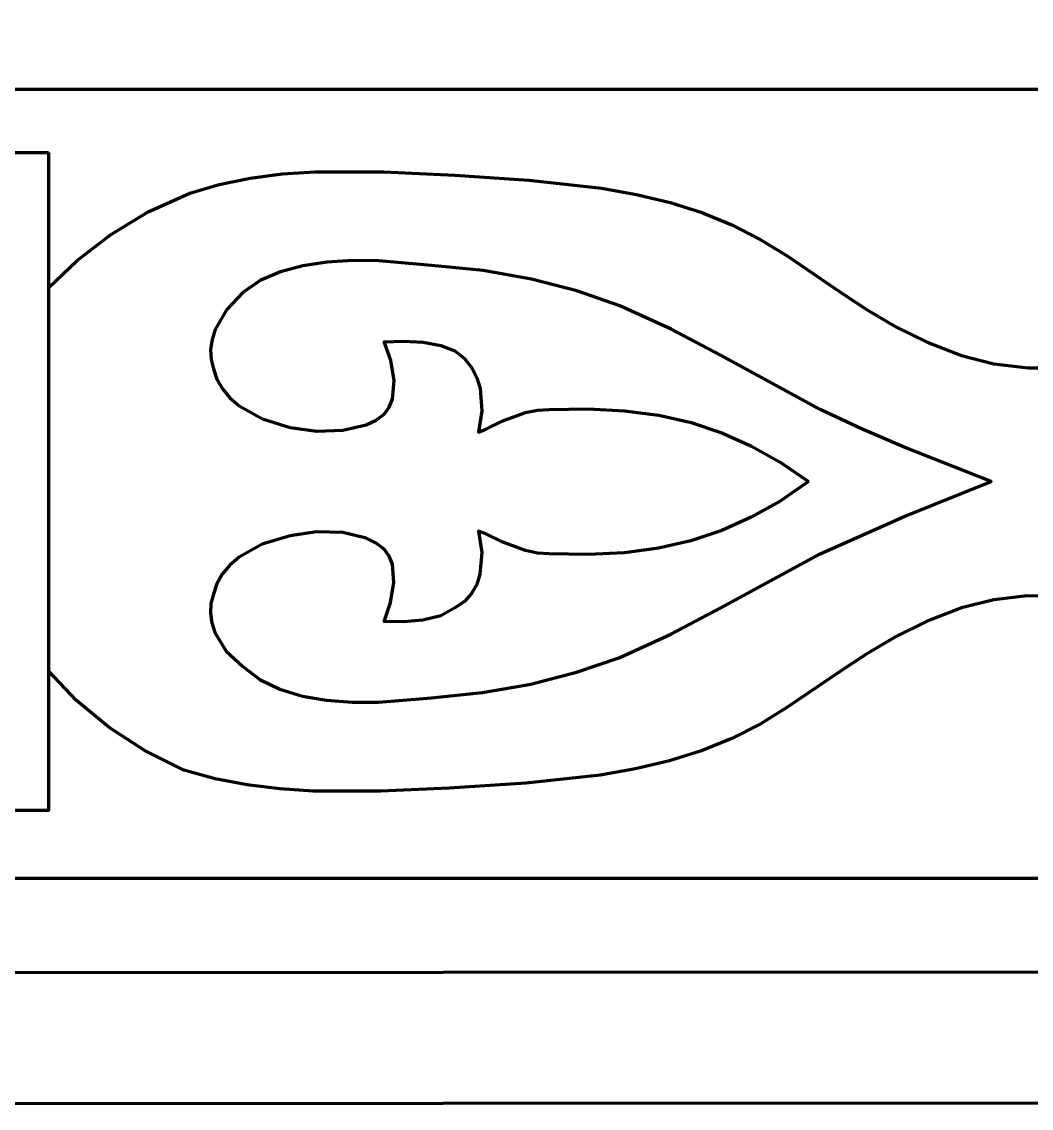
# Model space of a CAD drawing. Header units: millimetres. Extents: x -607 to 1451, y -798 to 283.
# Drawn here: x 431.27 to 436.79, y -655.25 to -649.3 of the extents above; entities that cross this region are included whole.
import ezdxf

# ---------------------------------------------------------------- set-up
doc = ezdxf.new("R2010")
doc.units = ezdxf.units.MM
doc.header["$MEASUREMENT"] = 0
doc.layers.add('layer 1', color=7, linetype='Continuous')

msp = doc.modelspace()

# ---------------------------------------------------------------- linework, layer by layer
at = {"layer": 'layer 1', "color": 242, "lineweight": 100}
msp.add_open_spline([(428.8084, -627.5361), (429.7148, -627.7111), (430.8805, -628.4285), (432.3053, -629.6881), (432.3053, -629.6881), (435.2714, -629.7307), (437.6919, -630.8068), (439.568, -632.9161), (439.568, -632.9161), (440.7635, -631.6333), (443.4891, -632.261), (447.7455, -634.7991), (447.7455, -634.7991), (450.1229, -634.0767), (452.4897, -635.1888), (454.8469, -638.1346), (454.8469, -638.1346), (456.0924, -637.4193), (457.4193, -637.1325), (458.828, -637.2738), (458.828, -637.2738), (460.1649, -637.0509), (461.4559, -637.6786), (462.7014, -639.1567), (462.7014, -639.1567), (463.514, -640.6716), (463.0837, -642.0527), (461.4104, -643.2993), (461.4104, -643.2993), (459.2227, -647.9976), (458.1287, -650.3469), (458.1287, -650.3469), (458.1287, -650.3469), (457.268, -650.311), (456.8374, -650.2931), (456.8374, -650.2931), (456.8374, -650.2931), (456.8018, -652.1938), (456.7836, -653.1443), (456.7836, -653.1443), (456.7836, -653.1443), (458.3976, -653.1443), (459.2046, -653.1443), (459.2046, -653.1443), (459.2046, -653.1443), (457.0497, -656.34), (456.2245, -658.4829), (456.73, -659.5733), (456.73, -659.5733), (456.6943, -677.524), (456.6762, -686.4993), (456.6762, -686.4993), (456.6762, -686.4993), (457.7077, -688.1898), (457.7165, -689.7948), (456.7032, -691.3142), (456.7032, -691.3142), (456.2595, -692.269), (456.7345, -693.3898), (458.1288, -694.6767), (458.1288, -694.6767), (457.2859, -696.6808), (457.2679, -698.7073), (458.075, -700.7559), (458.075, -700.7559), (457.621, -705.5632), (455.5586, -708.827), (451.8881, -710.5473), (451.8881, -710.5473), (449.1492, -709.6156), (447.3017, -707.0513), (446.3468, -702.854), (446.3468, -702.854), (434.4754, -702.7464), (428.5393, -702.6928), (428.5393, -702.6928)], degree=3, knots=[0, 0, 0, 0, 0.05, 0.05, 0.05, 0.05, 0.1, 0.1, 0.1, 0.1, 0.15, 0.15, 0.15, 0.15, 0.2, 0.2, 0.2, 0.2, 0.25, 0.25, 0.25, 0.25, 0.3, 0.3, 0.3, 0.3, 0.35, 0.35, 0.35, 0.35, 0.4, 0.4, 0.4, 0.4, 0.45, 0.45, 0.45, 0.45, 0.5, 0.5, 0.5, 0.5, 0.55, 0.55, 0.55, 0.55, 0.6, 0.6, 0.6, 0.6, 0.65, 0.65, 0.65, 0.65, 0.7, 0.7, 0.7, 0.7, 0.75, 0.75, 0.75, 0.75, 0.8, 0.8, 0.8, 0.8, 0.85, 0.85, 0.85, 0.85, 0.9, 0.9, 0.9, 0.9, 1, 1, 1, 1], dxfattribs=at)
at = {"layer": 'layer 1', "lineweight": 100}
for points, knots in [([(447.6961, -649.6704), (447.6961, -649.6704), (447.6961, -653.9892), (447.6961, -653.9892), (447.6961, -653.9892), (447.6961, -653.9892), (428.9973, -653.9892), (428.9973, -653.9892), (428.9973, -653.9892), (428.9973, -653.9892), (410.2662, -653.9892), (410.2662, -653.9892), (410.2662, -653.9892), (410.2662, -653.9892), (410.2662, -649.6704), (410.2662, -649.6704), (410.2662, -649.6704), (410.2662, -649.6704), (428.9973, -649.6704), (428.9973, -649.6704), (428.9973, -649.6704), (428.9973, -649.6704), (447.6961, -649.6704), (447.6961, -649.6704)], [0, 0, 0, 0, 0.142857, 0.142857, 0.142857, 0.142857, 0.285714, 0.285714, 0.285714, 0.285714, 0.428571, 0.428571, 0.428571, 0.428571, 0.571429, 0.571429, 0.571429, 0.571429, 0.714286, 0.714286, 0.714286, 0.714286, 1, 1, 1, 1]), ([(431.4153, -650.0158), (431.4153, -650.0158), (431.4152, -653.619), (431.4152, -653.619), (431.4152, -653.619), (431.4152, -653.619), (428.9973, -653.619), (428.9973, -653.619), (428.9973, -653.619), (428.9973, -653.619), (426.5793, -653.619), (426.5793, -653.619), (426.5793, -653.619), (426.5793, -653.619), (426.5793, -650.0158), (426.5793, -650.0158), (426.5793, -650.0158), (426.5793, -650.0158), (428.9973, -650.0158), (428.9973, -650.0158), (428.9973, -650.0158), (428.9973, -650.0158), (431.4152, -650.0158), (431.4152, -650.0158)], [0, 0, 0, 0, 0.142857, 0.142857, 0.142857, 0.142857, 0.285714, 0.285714, 0.285714, 0.285714, 0.428571, 0.428571, 0.428571, 0.428571, 0.571429, 0.571429, 0.571429, 0.571429, 0.714286, 0.714286, 0.714286, 0.714286, 1, 1, 1, 1]), ([(431.4153, -650.7563), (431.4153, -650.7563), (431.5719, -650.6064), (431.5719, -650.6064), (431.5719, -650.6064), (431.5719, -650.6064), (431.7547, -650.4651), (431.7547, -650.4651), (431.7547, -650.4651), (431.7547, -650.4651), (431.9611, -650.3399), (431.9611, -650.3399), (431.9611, -650.3399), (431.9611, -650.3399), (432.189, -650.238), (432.189, -650.238), (432.189, -650.238), (432.189, -650.238), (432.3502, -650.1894), (432.3502, -650.1894), (432.3502, -650.1894), (432.3502, -650.1894), (432.5188, -650.1549), (432.5188, -650.1549), (432.5188, -650.1549), (432.5188, -650.1549), (432.6941, -650.1325), (432.6941, -650.1325), (432.6941, -650.1325), (432.6941, -650.1325), (432.8749, -650.1205), (432.8749, -650.1205), (432.8749, -650.1205), (432.8749, -650.1205), (433.2509, -650.1202), (433.2509, -650.1202), (433.2509, -650.1202), (433.2509, -650.1202), (433.6398, -650.1393), (433.6398, -650.1393), (433.6398, -650.1393), (433.6398, -650.1393), (434.0447, -650.1657), (434.0447, -650.1657), (434.0447, -650.1657), (434.0447, -650.1657), (434.4417, -650.2107), (434.4417, -650.2107), (434.4417, -650.2107), (434.4417, -650.2107), (434.6328, -650.2444), (434.6328, -650.2444), (434.6328, -650.2444), (434.6328, -650.2444), (434.8165, -650.288), (434.8165, -650.288), (434.8165, -650.288), (434.8165, -650.288), (434.9912, -650.3429), (434.9912, -650.3429), (434.9912, -650.3429), (434.9912, -650.3429), (435.155, -650.4108), (435.155, -650.4108), (435.155, -650.4108), (435.155, -650.4108), (435.3104, -650.4908), (435.3104, -650.4908), (435.3104, -650.4908), (435.3104, -650.4908), (435.4578, -650.5811), (435.4578, -650.5811), (435.4578, -650.5811), (435.4578, -650.5811), (435.7458, -650.7775), (435.7458, -650.7775), (435.7458, -650.7775), (435.7458, -650.7775), (435.8947, -650.876), (435.8947, -650.876), (435.8947, -650.876), (435.8947, -650.876), (436.0527, -650.9695), (436.0527, -650.9695), (436.0527, -650.9695), (436.0527, -650.9695), (436.2238, -651.0542), (436.2238, -651.0542), (436.2238, -651.0542), (436.2238, -651.0542), (436.4123, -651.1264), (436.4123, -651.1264), (436.4123, -651.1264), (436.4123, -651.1264), (436.5891, -651.1721), (436.5891, -651.1721), (436.5891, -651.1721), (436.5891, -651.1721), (436.7748, -651.1947), (436.7748, -651.1947), (436.7748, -651.1947), (436.7748, -651.1947), (436.8669, -651.1939), (436.8669, -651.1939), (436.8669, -651.1939), (436.8669, -651.1939), (436.9566, -651.1831), (436.9566, -651.1831), (436.9566, -651.1831), (436.9566, -651.1831), (437.042, -651.1612), (437.042, -651.1612), (437.042, -651.1612), (437.042, -651.1612), (437.1216, -651.1264), (437.1216, -651.1264), (437.1216, -651.1264), (437.1216, -651.1264), (437.2003, -651.0698), (437.2003, -651.0698), (437.2003, -651.0698), (437.2003, -651.0698), (437.2625, -650.9924), (437.2625, -650.9924), (437.2625, -650.9924), (437.2625, -650.9924), (437.3027, -650.9018), (437.3027, -650.9018), (437.3027, -650.9018), (437.3027, -650.9018), (437.3149, -650.8056), (437.3149, -650.8056), (437.3149, -650.8056), (437.3149, -650.8056), (437.3157, -650.7506), (437.3157, -650.7506), (437.3157, -650.7506), (437.3157, -650.7506), (437.307, -650.6965), (437.307, -650.6965), (437.307, -650.6965), (437.307, -650.6965), (437.2654, -650.5927), (437.2654, -650.5927), (437.2654, -650.5927), (437.2654, -650.5927), (437.2003, -650.4966), (437.2003, -650.4966), (437.2003, -650.4966), (437.2003, -650.4966), (437.1216, -650.4108), (437.1216, -650.4108), (437.1216, -650.4108), (437.1216, -650.4108), (437.2284, -650.4003), (437.2284, -650.4003), (437.2284, -650.4003), (437.2284, -650.4003), (437.3335, -650.3998), (437.3335, -650.3998), (437.3335, -650.3998), (437.3335, -650.3998), (437.4362, -650.4086), (437.4362, -650.4086), (437.4362, -650.4086), (437.4362, -650.4086), (437.5355, -650.4262), (437.5355, -650.4262), (437.5355, -650.4262), (437.5355, -650.4262), (437.7213, -650.4863), (437.7213, -650.4863), (437.7213, -650.4863), (437.7213, -650.4863), (437.8061, -650.5278), (437.8061, -650.5278), (437.8061, -650.5278), (437.8061, -650.5278), (437.8845, -650.5759), (437.8845, -650.5759), (437.8845, -650.5759), (437.8845, -650.5759), (437.9558, -650.6307), (437.9558, -650.6307), (437.9558, -650.6307), (437.9558, -650.6307), (438.0189, -650.6913), (438.0189, -650.6913), (438.0189, -650.6913), (438.0189, -650.6913), (438.0732, -650.7572), (438.0732, -650.7572), (438.0732, -650.7572), (438.0732, -650.7572), (438.1181, -650.8282), (438.1181, -650.8282), (438.1181, -650.8282), (438.1181, -650.8282), (438.1525, -650.9036), (438.1525, -650.9036), (438.1525, -650.9036), (438.1525, -650.9036), (438.1757, -650.9829), (438.1757, -650.9829), (438.1757, -650.9829), (438.1757, -650.9829), (438.1871, -651.0655), (438.1871, -651.0655), (438.1871, -651.0655), (438.1871, -651.0655), (438.1855, -651.1511), (438.1855, -651.1511), (438.1855, -651.1511), (438.1855, -651.1511), (439.5469, -650.7082), (439.5469, -650.7082), (439.5469, -650.7082), (439.5469, -650.7082), (440.8936, -650.2626), (440.8936, -650.2626), (440.8936, -650.2626), (440.8936, -650.2626), (440.9172, -650.4892), (440.9172, -650.4892), (440.9172, -650.4892), (440.9172, -650.4892), (440.9258, -650.7069), (440.9258, -650.7069), (440.9258, -650.7069), (440.9258, -650.7069), (444.182, -651.8174), (444.182, -651.8174), (444.182, -651.8174), (444.182, -651.8174), (442.5551, -652.3793), (442.5551, -652.3793), (442.5551, -652.3793), (442.5551, -652.3793), (440.9258, -652.928), (440.9258, -652.928), (440.9258, -652.928), (440.9258, -652.928), (440.9143, -653.154), (440.9143, -653.154), (440.9143, -653.154), (440.9143, -653.154), (440.8936, -653.3722), (440.8936, -653.3722), (440.8936, -653.3722), (440.8936, -653.3722), (439.5443, -652.9363), (439.5443, -652.9363), (439.5443, -652.9363), (439.5443, -652.9363), (438.1855, -652.5084), (438.1855, -652.5084), (438.1855, -652.5084), (438.1855, -652.5084), (438.1864, -652.5909), (438.1864, -652.5909), (438.1864, -652.5909), (438.1864, -652.5909), (438.1744, -652.6707), (438.1744, -652.6707), (438.1744, -652.6707), (438.1744, -652.6707), (438.1506, -652.7474), (438.1506, -652.7474), (438.1506, -652.7474), (438.1506, -652.7474), (438.1156, -652.8205), (438.1156, -652.8205), (438.1156, -652.8205), (438.1156, -652.8205), (438.0699, -652.8896), (438.0699, -652.8896), (438.0699, -652.8896), (438.0699, -652.8896), (438.0146, -652.9539), (438.0146, -652.9539), (438.0146, -652.9539), (438.0146, -652.9539), (437.9501, -653.013), (437.9501, -653.013), (437.9501, -653.013), (437.9501, -653.013), (437.8776, -653.0664), (437.8776, -653.0664), (437.8776, -653.0664), (437.8776, -653.0664), (437.7974, -653.1135), (437.7974, -653.1135), (437.7974, -653.1135), (437.7974, -653.1135), (437.7105, -653.1539), (437.7105, -653.1539), (437.7105, -653.1539), (437.7105, -653.1539), (437.5195, -653.2122), (437.5195, -653.2122), (437.5195, -653.2122), (437.5195, -653.2122), (437.4169, -653.229), (437.4169, -653.229), (437.4169, -653.229), (437.4169, -653.229), (437.3106, -653.237), (437.3106, -653.237), (437.3106, -653.237), (437.3106, -653.237), (437.2011, -653.2355), (437.2011, -653.2355), (437.2011, -653.2355), (437.2011, -653.2355), (437.0893, -653.2242), (437.0893, -653.2242), (437.0893, -653.2242), (437.0893, -653.2242), (437.1845, -653.1409), (437.1845, -653.1409), (437.1845, -653.1409), (437.1845, -653.1409), (437.2586, -653.0457), (437.2586, -653.0457), (437.2586, -653.0457), (437.2586, -653.0457), (437.3045, -652.9411), (437.3045, -652.9411), (437.3045, -652.9411), (437.3045, -652.9411), (437.3145, -652.8859), (437.3145, -652.8859), (437.3145, -652.8859), (437.3145, -652.8859), (437.3149, -652.8293), (437.3149, -652.8293), (437.3149, -652.8293), (437.3149, -652.8293), (437.3007, -652.7358), (437.3007, -652.7358), (437.3007, -652.7358), (437.3007, -652.7358), (437.2567, -652.646), (437.2567, -652.646), (437.2567, -652.646), (437.2567, -652.646), (437.1854, -652.5677), (437.1854, -652.5677), (437.1854, -652.5677), (437.1854, -652.5677), (437.0893, -652.5084), (437.0893, -652.5084), (437.0893, -652.5084), (437.0893, -652.5084), (437.0198, -652.4751), (437.0198, -652.4751), (437.0198, -652.4751), (437.0198, -652.4751), (436.9419, -652.454), (436.9419, -652.454), (436.9419, -652.454), (436.9419, -652.454), (436.8578, -652.4438), (436.8578, -652.4438), (436.8578, -652.4438), (436.8578, -652.4438), (436.7694, -652.443), (436.7694, -652.443), (436.7694, -652.443), (436.7694, -652.443), (436.5876, -652.4647), (436.5876, -652.4647), (436.5876, -652.4647), (436.5876, -652.4647), (436.4123, -652.5084), (436.4123, -652.5084), (436.4123, -652.5084), (436.4123, -652.5084), (436.2229, -652.5814), (436.2229, -652.5814), (436.2229, -652.5814), (436.2229, -652.5814), (436.0511, -652.6665), (436.0511, -652.6665), (436.0511, -652.6665), (436.0511, -652.6665), (435.8927, -652.7604), (435.8927, -652.7604), (435.8927, -652.7604), (435.8927, -652.7604), (435.7435, -652.8588), (435.7435, -652.8588), (435.7435, -652.8588), (435.7435, -652.8588), (435.4559, -653.0547), (435.4559, -653.0547), (435.4559, -653.0547), (435.4559, -653.0547), (435.3092, -653.1447), (435.3092, -653.1447), (435.3092, -653.1447), (435.3092, -653.1447), (435.155, -653.2242), (435.155, -653.2242), (435.155, -653.2242), (435.155, -653.2242), (434.9894, -653.2921), (434.9894, -653.2921), (434.9894, -653.2921), (434.9894, -653.2921), (434.8133, -653.347), (434.8133, -653.347), (434.8133, -653.347), (434.8133, -653.347), (434.6276, -653.3904), (434.6276, -653.3904), (434.6276, -653.3904), (434.6276, -653.3904), (434.4339, -653.424), (434.4339, -653.424), (434.4339, -653.424), (434.4339, -653.424), (434.0283, -653.4689), (434.0283, -653.4689), (434.0283, -653.4689), (434.0283, -653.4689), (433.6075, -653.4956), (433.6075, -653.4956), (433.6075, -653.4956), (433.6075, -653.4956), (433.2339, -653.5131), (433.2339, -653.5131), (433.2339, -653.5131), (433.2339, -653.5131), (432.863, -653.512), (432.863, -653.512), (432.863, -653.512), (432.863, -653.512), (432.6808, -653.5), (432.6808, -653.5), (432.6808, -653.5), (432.6808, -653.5), (432.5018, -653.4781), (432.5018, -653.4781), (432.5018, -653.4781), (432.5018, -653.4781), (432.3267, -653.4443), (432.3267, -653.4443), (432.3267, -653.4443), (432.3267, -653.4443), (432.1567, -653.3969), (432.1567, -653.3969), (432.1567, -653.3969), (432.1567, -653.3969), (431.9451, -653.2919), (431.9451, -653.2919), (431.9451, -653.2919), (431.9451, -653.2919), (431.7475, -653.163), (431.7475, -653.163), (431.7475, -653.163), (431.7475, -653.163), (431.5692, -653.0153), (431.5692, -653.0153), (431.5692, -653.0153), (431.5692, -653.0153), (431.4152, -652.8539), (431.4152, -652.8539)], [0, 0, 0, 0, 0.008475, 0.008475, 0.008475, 0.008475, 0.016949, 0.016949, 0.016949, 0.016949, 0.025424, 0.025424, 0.025424, 0.025424, 0.033898, 0.033898, 0.033898, 0.033898, 0.042373, 0.042373, 0.042373, 0.042373, 0.050847, 0.050847, 0.050847, 0.050847, 0.059322, 0.059322, 0.059322, 0.059322, 0.067797, 0.067797, 0.067797, 0.067797, 0.076271, 0.076271, 0.076271, 0.076271, 0.084746, 0.084746, 0.084746, 0.084746, 0.09322, 0.09322, 0.09322, 0.09322, 0.101695, 0.101695, 0.101695, 0.101695, 0.110169, 0.110169, 0.110169, 0.110169, 0.118644, 0.118644, 0.118644, 0.118644, 0.127119, 0.127119, 0.127119, 0.127119, 0.135593, 0.135593, 0.135593, 0.135593, 0.144068, 0.144068, 0.144068, 0.144068, 0.152542, 0.152542, 0.152542, 0.152542, 0.161017, 0.161017, 0.161017, 0.161017, 0.169492, 0.169492, 0.169492, 0.169492, 0.177966, 0.177966, 0.177966, 0.177966, 0.186441, 0.186441, 0.186441, 0.186441, 0.194915, 0.194915, 0.194915, 0.194915, 0.20339, 0.20339, 0.20339, 0.20339, 0.211864, 0.211864, 0.211864, 0.211864, 0.220339, 0.220339, 0.220339, 0.220339, 0.228814, 0.228814, 0.228814, 0.228814, 0.237288, 0.237288, 0.237288, 0.237288, 0.245763, 0.245763, 0.245763, 0.245763, 0.254237, 0.254237, 0.254237, 0.254237, 0.262712, 0.262712, 0.262712, 0.262712, 0.271186, 0.271186, 0.271186, 0.271186, 0.279661, 0.279661, 0.279661, 0.279661, 0.288136, 0.288136, 0.288136, 0.288136, 0.29661, 0.29661, 0.29661, 0.29661, 0.305085, 0.305085, 0.305085, 0.305085, 0.313559, 0.313559, 0.313559, 0.313559, 0.322034, 0.322034, 0.322034, 0.322034, 0.330508, 0.330508, 0.330508, 0.330508, 0.338983, 0.338983, 0.338983, 0.338983, 0.347458, 0.347458, 0.347458, 0.347458, 0.355932, 0.355932, 0.355932, 0.355932, 0.364407, 0.364407, 0.364407, 0.364407, 0.372881, 0.372881, 0.372881, 0.372881, 0.381356, 0.381356, 0.381356, 0.381356, 0.389831, 0.389831, 0.389831, 0.389831, 0.398305, 0.398305, 0.398305, 0.398305, 0.40678, 0.40678, 0.40678, 0.40678, 0.415254, 0.415254, 0.415254, 0.415254, 0.423729, 0.423729, 0.423729, 0.423729, 0.432203, 0.432203, 0.432203, 0.432203, 0.440678, 0.440678, 0.440678, 0.440678, 0.449153, 0.449153, 0.449153, 0.449153, 0.457627, 0.457627, 0.457627, 0.457627, 0.466102, 0.466102, 0.466102, 0.466102, 0.474576, 0.474576, 0.474576, 0.474576, 0.483051, 0.483051, 0.483051, 0.483051, 0.491525, 0.491525, 0.491525, 0.491525, 0.5, 0.5, 0.5, 0.5, 0.508475, 0.508475, 0.508475, 0.508475, 0.516949, 0.516949, 0.516949, 0.516949, 0.525424, 0.525424, 0.525424, 0.525424, 0.533898, 0.533898, 0.533898, 0.533898, 0.542373, 0.542373, 0.542373, 0.542373, 0.550847, 0.550847, 0.550847, 0.550847, 0.559322, 0.559322, 0.559322, 0.559322, 0.567797, 0.567797, 0.567797, 0.567797, 0.576271, 0.576271, 0.576271, 0.576271, 0.584746, 0.584746, 0.584746, 0.584746, 0.59322, 0.59322, 0.59322, 0.59322, 0.601695, 0.601695, 0.601695, 0.601695, 0.610169, 0.610169, 0.610169, 0.610169, 0.618644, 0.618644, 0.618644, 0.618644, 0.627119, 0.627119, 0.627119, 0.627119, 0.635593, 0.635593, 0.635593, 0.635593, 0.644068, 0.644068, 0.644068, 0.644068, 0.652542, 0.652542, 0.652542, 0.652542, 0.661017, 0.661017, 0.661017, 0.661017, 0.669492, 0.669492, 0.669492, 0.669492, 0.677966, 0.677966, 0.677966, 0.677966, 0.686441, 0.686441, 0.686441, 0.686441, 0.694915, 0.694915, 0.694915, 0.694915, 0.70339, 0.70339, 0.70339, 0.70339, 0.711864, 0.711864, 0.711864, 0.711864, 0.720339, 0.720339, 0.720339, 0.720339, 0.728814, 0.728814, 0.728814, 0.728814, 0.737288, 0.737288, 0.737288, 0.737288, 0.745763, 0.745763, 0.745763, 0.745763, 0.754237, 0.754237, 0.754237, 0.754237, 0.762712, 0.762712, 0.762712, 0.762712, 0.771186, 0.771186, 0.771186, 0.771186, 0.779661, 0.779661, 0.779661, 0.779661, 0.788136, 0.788136, 0.788136, 0.788136, 0.79661, 0.79661, 0.79661, 0.79661, 0.805085, 0.805085, 0.805085, 0.805085, 0.813559, 0.813559, 0.813559, 0.813559, 0.822034, 0.822034, 0.822034, 0.822034, 0.830508, 0.830508, 0.830508, 0.830508, 0.838983, 0.838983, 0.838983, 0.838983, 0.847458, 0.847458, 0.847458, 0.847458, 0.855932, 0.855932, 0.855932, 0.855932, 0.864407, 0.864407, 0.864407, 0.864407, 0.872881, 0.872881, 0.872881, 0.872881, 0.881356, 0.881356, 0.881356, 0.881356, 0.889831, 0.889831, 0.889831, 0.889831, 0.898305, 0.898305, 0.898305, 0.898305, 0.90678, 0.90678, 0.90678, 0.90678, 0.915254, 0.915254, 0.915254, 0.915254, 0.923729, 0.923729, 0.923729, 0.923729, 0.932203, 0.932203, 0.932203, 0.932203, 0.940678, 0.940678, 0.940678, 0.940678, 0.949153, 0.949153, 0.949153, 0.949153, 0.957627, 0.957627, 0.957627, 0.957627, 0.966102, 0.966102, 0.966102, 0.966102, 0.974576, 0.974576, 0.974576, 0.974576, 0.983051, 0.983051, 0.983051, 0.983051, 1, 1, 1, 1]), ([(435.5745, -651.8174), (435.5745, -651.8174), (435.4189, -651.9237), (435.4189, -651.9237), (435.4189, -651.9237), (435.4189, -651.9237), (435.2612, -652.0127), (435.2612, -652.0127), (435.2612, -652.0127), (435.2612, -652.0127), (435.0992, -652.0851), (435.0992, -652.0851), (435.0992, -652.0851), (435.0992, -652.0851), (434.9308, -652.1412), (434.9308, -652.1412), (434.9308, -652.1412), (434.9308, -652.1412), (434.7543, -652.1815), (434.7543, -652.1815), (434.7543, -652.1815), (434.7543, -652.1815), (434.5675, -652.2065), (434.5675, -652.2065), (434.5675, -652.2065), (434.5675, -652.2065), (434.3686, -652.2166), (434.3686, -652.2166), (434.3686, -652.2166), (434.3686, -652.2166), (434.1556, -652.2123), (434.1556, -652.2123), (434.1556, -652.2123), (434.1556, -652.2123), (434.0912, -652.2092), (434.0912, -652.2092), (434.0912, -652.2092), (434.0912, -652.2092), (434.0254, -652.1951), (434.0254, -652.1951), (434.0254, -652.1951), (434.0254, -652.1951), (433.9015, -652.1491), (433.9015, -652.1491), (433.9015, -652.1491), (433.9015, -652.1491), (433.808, -652.1038), (433.808, -652.1038), (433.808, -652.1038), (433.808, -652.1038), (433.7687, -652.0889), (433.7687, -652.0889), (433.7687, -652.0889), (433.7687, -652.0889), (433.7863, -652.2046), (433.7863, -652.2046), (433.7863, -652.2046), (433.7863, -652.2046), (433.7765, -652.3237), (433.7765, -652.3237), (433.7765, -652.3237), (433.7765, -652.3237), (433.7585, -652.3797), (433.7585, -652.3797), (433.7585, -652.3797), (433.7585, -652.3797), (433.7305, -652.4305), (433.7305, -652.4305), (433.7305, -652.4305), (433.7305, -652.4305), (433.6912, -652.474), (433.6912, -652.474), (433.6912, -652.474), (433.6912, -652.474), (433.6398, -652.5084), (433.6398, -652.5084), (433.6398, -652.5084), (433.6398, -652.5084), (433.5616, -652.5525), (433.5616, -652.5525), (433.5616, -652.5525), (433.5616, -652.5525), (433.464, -652.5764), (433.464, -652.5764), (433.464, -652.5764), (433.464, -652.5764), (433.3578, -652.5849), (433.3578, -652.5849), (433.3578, -652.5849), (433.3578, -652.5849), (433.2529, -652.5825), (433.2529, -652.5825), (433.2529, -652.5825), (433.2529, -652.5825), (433.2876, -652.4789), (433.2876, -652.4789), (433.2876, -652.4789), (433.2876, -652.4789), (433.3055, -652.3698), (433.3055, -652.3698), (433.3055, -652.3698), (433.3055, -652.3698), (433.297, -652.2685), (433.297, -652.2685), (433.297, -652.2685), (433.297, -652.2685), (433.28, -652.2247), (433.28, -652.2247), (433.28, -652.2247), (433.28, -652.2247), (433.2529, -652.1877), (433.2529, -652.1877), (433.2529, -652.1877), (433.2529, -652.1877), (433.2079, -652.1536), (433.2079, -652.1536), (433.2079, -652.1536), (433.2079, -652.1536), (433.1541, -652.1273), (433.1541, -652.1273), (433.1541, -652.1273), (433.1541, -652.1273), (433.026, -652.0966), (433.026, -652.0966), (433.026, -652.0966), (433.026, -652.0966), (432.8825, -652.0929), (432.8825, -652.0929), (432.8825, -652.0929), (432.8825, -652.0929), (432.737, -652.1136), (432.737, -652.1136), (432.737, -652.1136), (432.737, -652.1136), (432.5851, -652.1592), (432.5851, -652.1592), (432.5851, -652.1592), (432.5851, -652.1592), (432.4587, -652.2304), (432.4587, -652.2304), (432.4587, -652.2304), (432.4587, -652.2304), (432.4077, -652.2744), (432.4077, -652.2744), (432.4077, -652.2744), (432.4077, -652.2744), (432.3666, -652.3234), (432.3666, -652.3234), (432.3666, -652.3234), (432.3666, -652.3234), (432.3362, -652.3769), (432.3362, -652.3769), (432.3362, -652.3769), (432.3362, -652.3769), (432.3179, -652.4344), (432.3179, -652.4344), (432.3179, -652.4344), (432.3179, -652.4344), (432.304, -652.4851), (432.304, -652.4851), (432.304, -652.4851), (432.304, -652.4851), (432.3013, -652.5376), (432.3013, -652.5376), (432.3013, -652.5376), (432.3013, -652.5376), (432.309, -652.5913), (432.309, -652.5913), (432.309, -652.5913), (432.309, -652.5913), (432.3264, -652.6443), (432.3264, -652.6443), (432.3264, -652.6443), (432.3264, -652.6443), (432.3876, -652.7448), (432.3876, -652.7448), (432.3876, -652.7448), (432.3876, -652.7448), (432.4791, -652.8293), (432.4791, -652.8293), (432.4791, -652.8293), (432.4791, -652.8293), (432.5726, -652.9008), (432.5726, -652.9008), (432.5726, -652.9008), (432.5726, -652.9008), (432.6822, -652.9541), (432.6822, -652.9541), (432.6822, -652.9541), (432.6822, -652.9541), (432.8046, -652.9912), (432.8046, -652.9912), (432.8046, -652.9912), (432.8046, -652.9912), (432.9371, -653.0141), (432.9371, -653.0141), (432.9371, -653.0141), (432.9371, -653.0141), (433.0769, -653.0247), (433.0769, -653.0247), (433.0769, -653.0247), (433.0769, -653.0247), (433.221, -653.0248), (433.221, -653.0248), (433.221, -653.0248), (433.221, -653.0248), (433.5108, -653.002), (433.5108, -653.002), (433.5108, -653.002), (433.5108, -653.002), (433.7912, -652.9728), (433.7912, -652.9728), (433.7912, -652.9728), (433.7912, -652.9728), (434.0556, -652.9258), (434.0556, -652.9258), (434.0556, -652.9258), (434.0556, -652.9258), (434.3055, -652.8614), (434.3055, -652.8614), (434.3055, -652.8614), (434.3055, -652.8614), (434.5424, -652.7799), (434.5424, -652.7799), (434.5424, -652.7799), (434.5424, -652.7799), (434.8209, -652.6531), (434.8209, -652.6531), (434.8209, -652.6531), (434.8209, -652.6531), (435.0914, -652.5101), (435.0914, -652.5101), (435.0914, -652.5101), (435.0914, -652.5101), (435.6386, -652.2123), (435.6386, -652.2123), (435.6386, -652.2123), (435.6386, -652.2123), (436.0969, -652.0088), (436.0969, -652.0088), (436.0969, -652.0088), (436.0969, -652.0088), (436.5736, -651.8174), (436.5736, -651.8174), (436.5736, -651.8174), (436.5736, -651.8174), (436.0972, -651.6281), (436.0972, -651.6281), (436.0972, -651.6281), (436.0972, -651.6281), (435.8639, -651.5282), (435.8639, -651.5282), (435.8639, -651.5282), (435.8639, -651.5282), (435.6386, -651.4226), (435.6386, -651.4226), (435.6386, -651.4226), (435.6386, -651.4226), (435.093, -651.1253), (435.093, -651.1253), (435.093, -651.1253), (435.093, -651.1253), (434.8222, -650.9822), (434.8222, -650.9822), (434.8222, -650.9822), (434.8222, -650.9822), (434.5424, -650.855), (434.5424, -650.855), (434.5424, -650.855), (434.5424, -650.855), (434.3074, -650.773), (434.3074, -650.773), (434.3074, -650.773), (434.3074, -650.773), (434.0581, -650.7084), (434.0581, -650.7084), (434.0581, -650.7084), (434.0581, -650.7084), (433.7931, -650.6615), (433.7931, -650.6615), (433.7931, -650.6615), (433.7931, -650.6615), (433.5108, -650.6329), (433.5108, -650.6329), (433.5108, -650.6329), (433.5108, -650.6329), (433.2231, -650.6081), (433.2231, -650.6081), (433.2231, -650.6081), (433.2231, -650.6081), (433.0795, -650.6069), (433.0795, -650.6069), (433.0795, -650.6069), (433.0795, -650.6069), (432.9399, -650.6155), (432.9399, -650.6155), (432.9399, -650.6155), (432.9399, -650.6155), (432.8072, -650.6354), (432.8072, -650.6354), (432.8072, -650.6354), (432.8072, -650.6354), (432.6843, -650.6685), (432.6843, -650.6685), (432.6843, -650.6685), (432.6843, -650.6685), (432.5739, -650.7164), (432.5739, -650.7164), (432.5739, -650.7164), (432.5739, -650.7164), (432.4791, -650.7809), (432.4791, -650.7809), (432.4791, -650.7809), (432.4791, -650.7809), (432.3891, -650.8774), (432.3891, -650.8774), (432.3891, -650.8774), (432.3891, -650.8774), (432.3283, -650.9844), (432.3283, -650.9844), (432.3283, -650.9844), (432.3283, -650.9844), (432.3107, -651.0395), (432.3107, -651.0395), (432.3107, -651.0395), (432.3107, -651.0395), (432.3026, -651.0945), (432.3026, -651.0945), (432.3026, -651.0945), (432.3026, -651.0945), (432.3048, -651.1485), (432.3048, -651.1485), (432.3048, -651.1485), (432.3048, -651.1485), (432.3179, -651.2005), (432.3179, -651.2005), (432.3179, -651.2005), (432.3179, -651.2005), (432.3367, -651.2567), (432.3367, -651.2567), (432.3367, -651.2567), (432.3367, -651.2567), (432.3673, -651.3093), (432.3673, -651.3093), (432.3673, -651.3093), (432.3673, -651.3093), (432.4086, -651.3577), (432.4086, -651.3577), (432.4086, -651.3577), (432.4086, -651.3577), (432.4595, -651.4016), (432.4595, -651.4016), (432.4595, -651.4016), (432.4595, -651.4016), (432.5857, -651.4736), (432.5857, -651.4736), (432.5857, -651.4736), (432.5857, -651.4736), (432.737, -651.5213), (432.737, -651.5213), (432.737, -651.5213), (432.737, -651.5213), (432.883, -651.5404), (432.883, -651.5404), (432.883, -651.5404), (432.883, -651.5404), (433.0267, -651.5361), (433.0267, -651.5361), (433.0267, -651.5361), (433.0267, -651.5361), (433.1546, -651.506), (433.1546, -651.506), (433.1546, -651.506), (433.1546, -651.506), (433.2082, -651.4805), (433.2082, -651.4805), (433.2082, -651.4805), (433.2082, -651.4805), (433.2529, -651.4473), (433.2529, -651.4473), (433.2529, -651.4473), (433.2529, -651.4473), (433.2805, -651.4094), (433.2805, -651.4094), (433.2805, -651.4094), (433.2805, -651.4094), (433.2979, -651.3652), (433.2979, -651.3652), (433.2979, -651.3652), (433.2979, -651.3652), (433.3067, -651.2632), (433.3067, -651.2632), (433.3067, -651.2632), (433.3067, -651.2632), (433.2886, -651.1547), (433.2886, -651.1547), (433.2886, -651.1547), (433.2886, -651.1547), (433.2529, -651.0524), (433.2529, -651.0524), (433.2529, -651.0524), (433.2529, -651.0524), (433.359, -651.0485), (433.359, -651.0485), (433.359, -651.0485), (433.359, -651.0485), (433.4657, -651.0539), (433.4657, -651.0539), (433.4657, -651.0539), (433.4657, -651.0539), (433.5628, -651.071), (433.5628, -651.071), (433.5628, -651.071), (433.5628, -651.071), (433.6398, -651.1018), (433.6398, -651.1018), (433.6398, -651.1018), (433.6398, -651.1018), (433.6919, -651.1439), (433.6919, -651.1439), (433.6919, -651.1439), (433.6919, -651.1439), (433.7314, -651.1933), (433.7314, -651.1933), (433.7314, -651.1933), (433.7314, -651.1933), (433.7597, -651.2482), (433.7597, -651.2482), (433.7597, -651.2482), (433.7597, -651.2482), (433.7776, -651.3069), (433.7776, -651.3069), (433.7776, -651.3069), (433.7776, -651.3069), (433.7871, -651.4291), (433.7871, -651.4291), (433.7871, -651.4291), (433.7871, -651.4291), (433.7687, -651.546), (433.7687, -651.546), (433.7687, -651.546), (433.7687, -651.546), (433.8084, -651.5303), (433.8084, -651.5303), (433.8084, -651.5303), (433.8084, -651.5303), (433.9022, -651.4848), (433.9022, -651.4848), (433.9022, -651.4848), (433.9022, -651.4848), (434.0259, -651.4391), (434.0259, -651.4391), (434.0259, -651.4391), (434.0259, -651.4391), (434.0915, -651.4254), (434.0915, -651.4254), (434.0915, -651.4254), (434.0915, -651.4254), (434.1556, -651.4226), (434.1556, -651.4226), (434.1556, -651.4226), (434.1556, -651.4226), (434.369, -651.4184), (434.369, -651.4184), (434.369, -651.4184), (434.369, -651.4184), (434.5681, -651.4287), (434.5681, -651.4287), (434.5681, -651.4287), (434.5681, -651.4287), (434.7551, -651.4537), (434.7551, -651.4537), (434.7551, -651.4537), (434.7551, -651.4537), (434.9317, -651.4941), (434.9317, -651.4941), (434.9317, -651.4941), (434.9317, -651.4941), (435.0999, -651.5502), (435.0999, -651.5502), (435.0999, -651.5502), (435.0999, -651.5502), (435.2617, -651.6225), (435.2617, -651.6225), (435.2617, -651.6225), (435.2617, -651.6225), (435.4192, -651.7115), (435.4192, -651.7115), (435.4192, -651.7115), (435.4192, -651.7115), (435.5741, -651.8174), (435.5741, -651.8174)], [0, 0, 0, 0, 0.008065, 0.008065, 0.008065, 0.008065, 0.016129, 0.016129, 0.016129, 0.016129, 0.024194, 0.024194, 0.024194, 0.024194, 0.032258, 0.032258, 0.032258, 0.032258, 0.040323, 0.040323, 0.040323, 0.040323, 0.048387, 0.048387, 0.048387, 0.048387, 0.056452, 0.056452, 0.056452, 0.056452, 0.064516, 0.064516, 0.064516, 0.064516, 0.072581, 0.072581, 0.072581, 0.072581, 0.080645, 0.080645, 0.080645, 0.080645, 0.08871, 0.08871, 0.08871, 0.08871, 0.096774, 0.096774, 0.096774, 0.096774, 0.104839, 0.104839, 0.104839, 0.104839, 0.112903, 0.112903, 0.112903, 0.112903, 0.120968, 0.120968, 0.120968, 0.120968, 0.129032, 0.129032, 0.129032, 0.129032, 0.137097, 0.137097, 0.137097, 0.137097, 0.145161, 0.145161, 0.145161, 0.145161, 0.153226, 0.153226, 0.153226, 0.153226, 0.16129, 0.16129, 0.16129, 0.16129, 0.169355, 0.169355, 0.169355, 0.169355, 0.177419, 0.177419, 0.177419, 0.177419, 0.185484, 0.185484, 0.185484, 0.185484, 0.193548, 0.193548, 0.193548, 0.193548, 0.201613, 0.201613, 0.201613, 0.201613, 0.209677, 0.209677, 0.209677, 0.209677, 0.217742, 0.217742, 0.217742, 0.217742, 0.225806, 0.225806, 0.225806, 0.225806, 0.233871, 0.233871, 0.233871, 0.233871, 0.241935, 0.241935, 0.241935, 0.241935, 0.25, 0.25, 0.25, 0.25, 0.258065, 0.258065, 0.258065, 0.258065, 0.266129, 0.266129, 0.266129, 0.266129, 0.274194, 0.274194, 0.274194, 0.274194, 0.282258, 0.282258, 0.282258, 0.282258, 0.290323, 0.290323, 0.290323, 0.290323, 0.298387, 0.298387, 0.298387, 0.298387, 0.306452, 0.306452, 0.306452, 0.306452, 0.314516, 0.314516, 0.314516, 0.314516, 0.322581, 0.322581, 0.322581, 0.322581, 0.330645, 0.330645, 0.330645, 0.330645, 0.33871, 0.33871, 0.33871, 0.33871, 0.346774, 0.346774, 0.346774, 0.346774, 0.354839, 0.354839, 0.354839, 0.354839, 0.362903, 0.362903, 0.362903, 0.362903, 0.370968, 0.370968, 0.370968, 0.370968, 0.379032, 0.379032, 0.379032, 0.379032, 0.387097, 0.387097, 0.387097, 0.387097, 0.395161, 0.395161, 0.395161, 0.395161, 0.403226, 0.403226, 0.403226, 0.403226, 0.41129, 0.41129, 0.41129, 0.41129, 0.419355, 0.419355, 0.419355, 0.419355, 0.427419, 0.427419, 0.427419, 0.427419, 0.435484, 0.435484, 0.435484, 0.435484, 0.443548, 0.443548, 0.443548, 0.443548, 0.451613, 0.451613, 0.451613, 0.451613, 0.459677, 0.459677, 0.459677, 0.459677, 0.467742, 0.467742, 0.467742, 0.467742, 0.475806, 0.475806, 0.475806, 0.475806, 0.483871, 0.483871, 0.483871, 0.483871, 0.491935, 0.491935, 0.491935, 0.491935, 0.5, 0.5, 0.5, 0.5, 0.508065, 0.508065, 0.508065, 0.508065, 0.516129, 0.516129, 0.516129, 0.516129, 0.524194, 0.524194, 0.524194, 0.524194, 0.532258, 0.532258, 0.532258, 0.532258, 0.540323, 0.540323, 0.540323, 0.540323, 0.548387, 0.548387, 0.548387, 0.548387, 0.556452, 0.556452, 0.556452, 0.556452, 0.564516, 0.564516, 0.564516, 0.564516, 0.572581, 0.572581, 0.572581, 0.572581, 0.580645, 0.580645, 0.580645, 0.580645, 0.58871, 0.58871, 0.58871, 0.58871, 0.596774, 0.596774, 0.596774, 0.596774, 0.604839, 0.604839, 0.604839, 0.604839, 0.612903, 0.612903, 0.612903, 0.612903, 0.620968, 0.620968, 0.620968, 0.620968, 0.629032, 0.629032, 0.629032, 0.629032, 0.637097, 0.637097, 0.637097, 0.637097, 0.645161, 0.645161, 0.645161, 0.645161, 0.653226, 0.653226, 0.653226, 0.653226, 0.66129, 0.66129, 0.66129, 0.66129, 0.669355, 0.669355, 0.669355, 0.669355, 0.677419, 0.677419, 0.677419, 0.677419, 0.685484, 0.685484, 0.685484, 0.685484, 0.693548, 0.693548, 0.693548, 0.693548, 0.701613, 0.701613, 0.701613, 0.701613, 0.709677, 0.709677, 0.709677, 0.709677, 0.717742, 0.717742, 0.717742, 0.717742, 0.725806, 0.725806, 0.725806, 0.725806, 0.733871, 0.733871, 0.733871, 0.733871, 0.741935, 0.741935, 0.741935, 0.741935, 0.75, 0.75, 0.75, 0.75, 0.758065, 0.758065, 0.758065, 0.758065, 0.766129, 0.766129, 0.766129, 0.766129, 0.774194, 0.774194, 0.774194, 0.774194, 0.782258, 0.782258, 0.782258, 0.782258, 0.790323, 0.790323, 0.790323, 0.790323, 0.798387, 0.798387, 0.798387, 0.798387, 0.806452, 0.806452, 0.806452, 0.806452, 0.814516, 0.814516, 0.814516, 0.814516, 0.822581, 0.822581, 0.822581, 0.822581, 0.830645, 0.830645, 0.830645, 0.830645, 0.83871, 0.83871, 0.83871, 0.83871, 0.846774, 0.846774, 0.846774, 0.846774, 0.854839, 0.854839, 0.854839, 0.854839, 0.862903, 0.862903, 0.862903, 0.862903, 0.870968, 0.870968, 0.870968, 0.870968, 0.879032, 0.879032, 0.879032, 0.879032, 0.887097, 0.887097, 0.887097, 0.887097, 0.895161, 0.895161, 0.895161, 0.895161, 0.903226, 0.903226, 0.903226, 0.903226, 0.91129, 0.91129, 0.91129, 0.91129, 0.919355, 0.919355, 0.919355, 0.919355, 0.927419, 0.927419, 0.927419, 0.927419, 0.935484, 0.935484, 0.935484, 0.935484, 0.943548, 0.943548, 0.943548, 0.943548, 0.951613, 0.951613, 0.951613, 0.951613, 0.959677, 0.959677, 0.959677, 0.959677, 0.967742, 0.967742, 0.967742, 0.967742, 0.975806, 0.975806, 0.975806, 0.975806, 0.983871, 0.983871, 0.983871, 0.983871, 1, 1, 1, 1]), ([(456.4652, -654.5074), (456.4652, -654.5074), (456.5909, -654.5027), (456.5909, -654.5027), (456.5909, -654.5027), (456.5909, -654.5027), (456.6999, -654.5173), (456.6999, -654.5173), (456.6999, -654.5173), (456.6999, -654.5173), (456.792, -654.5488), (456.792, -654.5488), (456.792, -654.5488), (456.792, -654.5488), (456.8675, -654.5941), (456.8675, -654.5941), (456.8675, -654.5941), (456.8675, -654.5941), (456.9262, -654.6504), (456.9262, -654.6504), (456.9262, -654.6504), (456.9262, -654.6504), (456.968, -654.7154), (456.968, -654.7154), (456.968, -654.7154), (456.968, -654.7154), (456.9932, -654.7859), (456.9932, -654.7859), (456.9932, -654.7859), (456.9932, -654.7859), (457.0015, -654.8595), (457.0015, -654.8595), (457.0015, -654.8595), (457.0015, -654.8595), (456.9932, -654.9332), (456.9932, -654.9332), (456.9932, -654.9332), (456.9932, -654.9332), (456.968, -655.0044), (456.968, -655.0044), (456.968, -655.0044), (456.968, -655.0044), (456.9262, -655.0702), (456.9262, -655.0702), (456.9262, -655.0702), (456.9262, -655.0702), (456.8675, -655.1278), (456.8675, -655.1278), (456.8675, -655.1278), (456.8675, -655.1278), (456.792, -655.1748), (456.792, -655.1748), (456.792, -655.1748), (456.792, -655.1748), (456.6999, -655.2082), (456.6999, -655.2082), (456.6999, -655.2082), (456.6999, -655.2082), (456.5909, -655.2251), (456.5909, -655.2251), (456.5909, -655.2251), (456.5909, -655.2251), (456.4652, -655.2232), (456.4652, -655.2232), (456.4652, -655.2232), (456.4652, -655.2232), (442.7278, -655.2181), (442.7278, -655.2181), (442.7278, -655.2181), (442.7278, -655.2181), (428.9973, -655.2232), (428.9973, -655.2232), (428.9973, -655.2232), (428.9973, -655.2232), (415.2476, -655.2181), (415.2476, -655.2181), (415.2476, -655.2181), (415.2476, -655.2181), (401.4971, -655.2232), (401.4971, -655.2232), (401.4971, -655.2232), (401.4971, -655.2232), (401.3735, -655.2251), (401.3735, -655.2251), (401.3735, -655.2251), (401.3735, -655.2251), (401.2664, -655.2082), (401.2664, -655.2082), (401.2664, -655.2082), (401.2664, -655.2082), (401.1757, -655.1748), (401.1757, -655.1748), (401.1757, -655.1748), (401.1757, -655.1748), (401.1016, -655.1278), (401.1016, -655.1278), (401.1016, -655.1278), (401.1016, -655.1278), (401.0439, -655.0702), (401.0439, -655.0702), (401.0439, -655.0702), (401.0439, -655.0702), (401.0027, -655.0044), (401.0027, -655.0044), (401.0027, -655.0044), (401.0027, -655.0044), (400.978, -654.9332), (400.978, -654.9332), (400.978, -654.9332), (400.978, -654.9332), (400.9698, -654.8595), (400.9698, -654.8595), (400.9698, -654.8595), (400.9698, -654.8595), (400.978, -654.7859), (400.978, -654.7859), (400.978, -654.7859), (400.978, -654.7859), (401.0027, -654.7154), (401.0027, -654.7154), (401.0027, -654.7154), (401.0027, -654.7154), (401.0439, -654.6504), (401.0439, -654.6504), (401.0439, -654.6504), (401.0439, -654.6504), (401.1016, -654.5941), (401.1016, -654.5941), (401.1016, -654.5941), (401.1016, -654.5941), (401.1757, -654.5488), (401.1757, -654.5488), (401.1757, -654.5488), (401.1757, -654.5488), (401.2664, -654.5173), (401.2664, -654.5173), (401.2664, -654.5173), (401.2664, -654.5173), (401.3735, -654.5027), (401.3735, -654.5027), (401.3735, -654.5027), (401.3735, -654.5027), (401.4971, -654.5074), (401.4971, -654.5074), (401.4971, -654.5074), (401.4971, -654.5074), (415.2476, -654.5009), (415.2476, -654.5009), (415.2476, -654.5009), (415.2476, -654.5009), (428.9973, -654.5074), (428.9973, -654.5074), (428.9973, -654.5074), (428.9973, -654.5074), (442.7278, -654.5009), (442.7278, -654.5009), (442.7278, -654.5009), (442.7278, -654.5009), (456.4652, -654.5074), (456.4652, -654.5074)], [0, 0, 0, 0, 0.02439, 0.02439, 0.02439, 0.02439, 0.04878, 0.04878, 0.04878, 0.04878, 0.073171, 0.073171, 0.073171, 0.073171, 0.097561, 0.097561, 0.097561, 0.097561, 0.121951, 0.121951, 0.121951, 0.121951, 0.146341, 0.146341, 0.146341, 0.146341, 0.170732, 0.170732, 0.170732, 0.170732, 0.195122, 0.195122, 0.195122, 0.195122, 0.219512, 0.219512, 0.219512, 0.219512, 0.243902, 0.243902, 0.243902, 0.243902, 0.268293, 0.268293, 0.268293, 0.268293, 0.292683, 0.292683, 0.292683, 0.292683, 0.317073, 0.317073, 0.317073, 0.317073, 0.341463, 0.341463, 0.341463, 0.341463, 0.365854, 0.365854, 0.365854, 0.365854, 0.390244, 0.390244, 0.390244, 0.390244, 0.414634, 0.414634, 0.414634, 0.414634, 0.439024, 0.439024, 0.439024, 0.439024, 0.463415, 0.463415, 0.463415, 0.463415, 0.487805, 0.487805, 0.487805, 0.487805, 0.512195, 0.512195, 0.512195, 0.512195, 0.536585, 0.536585, 0.536585, 0.536585, 0.560976, 0.560976, 0.560976, 0.560976, 0.585366, 0.585366, 0.585366, 0.585366, 0.609756, 0.609756, 0.609756, 0.609756, 0.634146, 0.634146, 0.634146, 0.634146, 0.658537, 0.658537, 0.658537, 0.658537, 0.682927, 0.682927, 0.682927, 0.682927, 0.707317, 0.707317, 0.707317, 0.707317, 0.731707, 0.731707, 0.731707, 0.731707, 0.756098, 0.756098, 0.756098, 0.756098, 0.780488, 0.780488, 0.780488, 0.780488, 0.804878, 0.804878, 0.804878, 0.804878, 0.829268, 0.829268, 0.829268, 0.829268, 0.853659, 0.853659, 0.853659, 0.853659, 0.878049, 0.878049, 0.878049, 0.878049, 0.902439, 0.902439, 0.902439, 0.902439, 0.926829, 0.926829, 0.926829, 0.926829, 0.95122, 0.95122, 0.95122, 0.95122, 1, 1, 1, 1])]:
    msp.add_open_spline(points, degree=3, knots=knots, dxfattribs=at)

doc.saveas('drawing.dxf')
